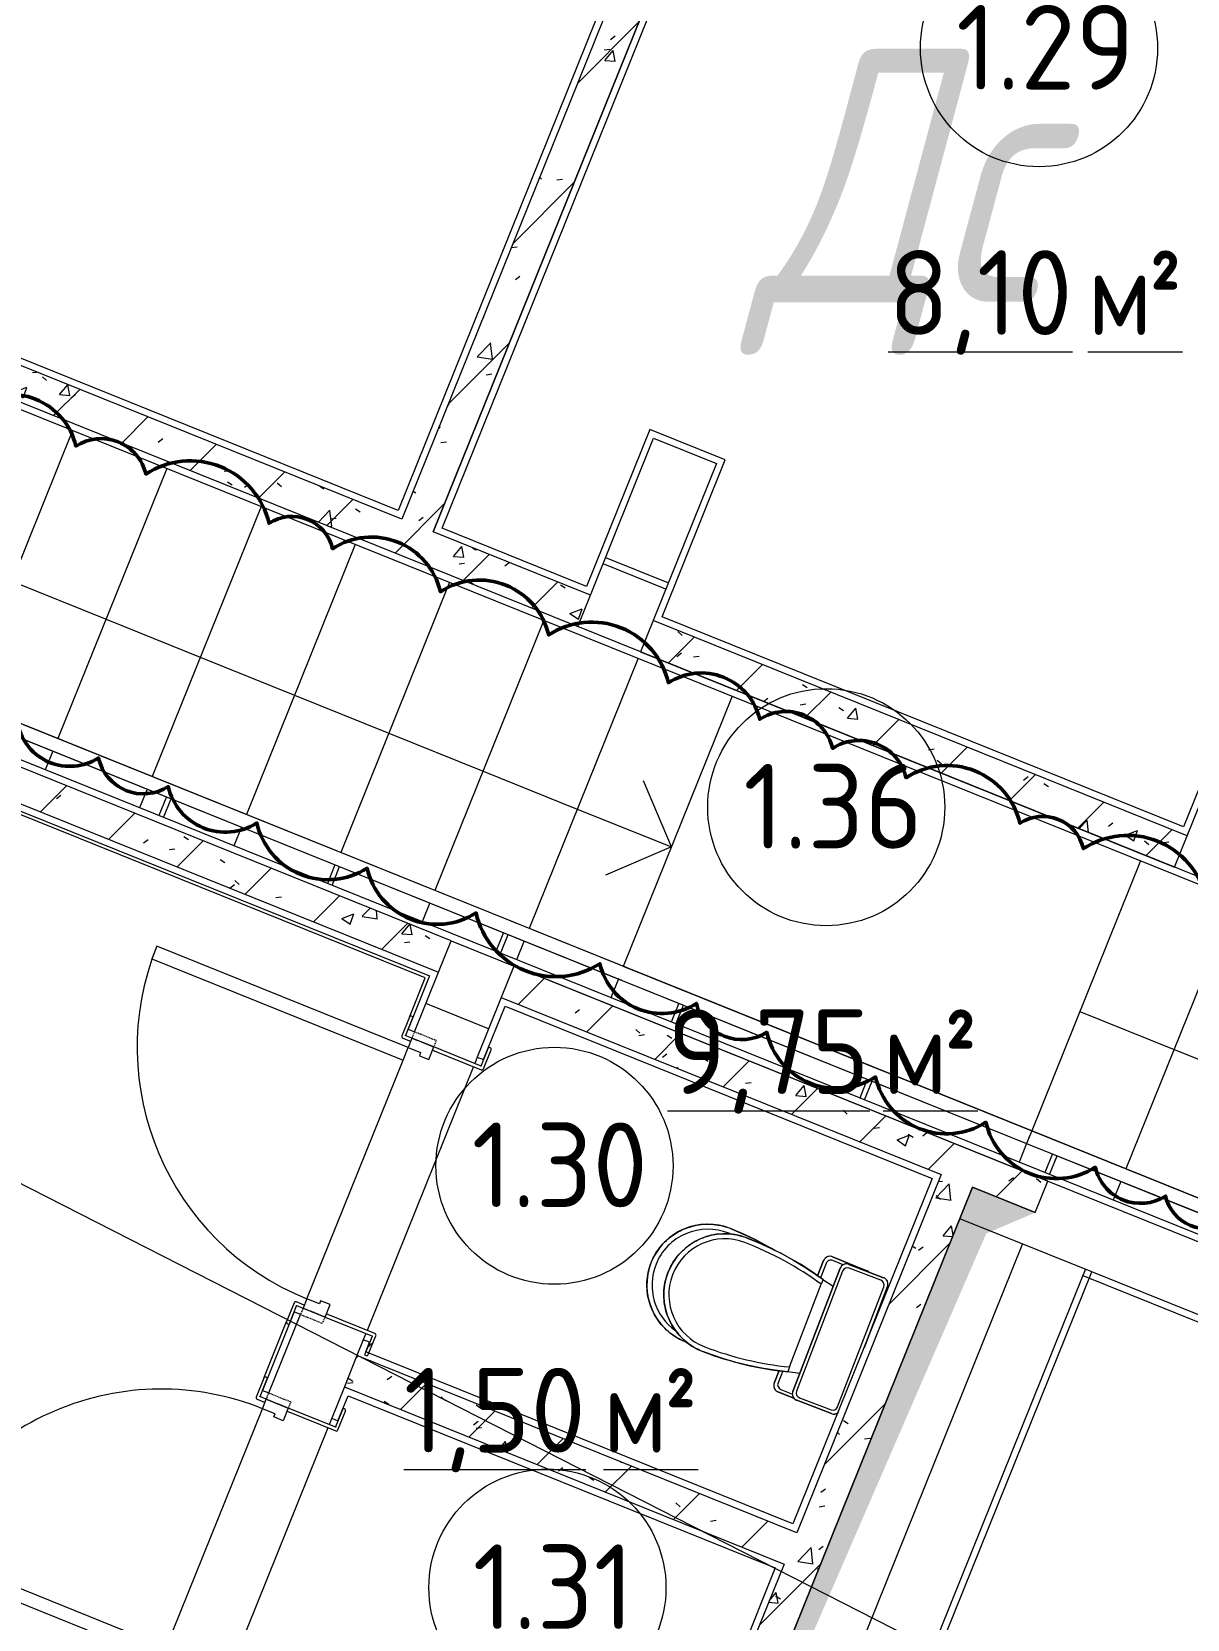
# Model space of a CAD drawing. Header units: millimetres. Extents: x -584918 to 2941280, y 3000189 to 4229862.
# Drawn here: x 208509 to 211921, y 3661075 to 3665763 of the extents above; entities that cross this region are included whole.
import ezdxf

# ---------------------------------------------------------------- set-up
doc = ezdxf.new("R2010")
doc.units = ezdxf.units.MM
doc.linetypes.add('ASVP_Невидимые', pattern=[5, 3, -2])
for name, color, linetype, lineweight in [('Двери', 7, 'Continuous', 0), ('Лестницы', 7, 'Continuous', 0), ('Линии', 7, 'Continuous', 0), ('Марки помещений', 7, 'Continuous', 0), ('Обобщенные модели', 7, 'Continuous', 0), ('Ограждение', 7, 'Continuous', 0), ('Перекрытие', 7, 'Continuous', 0), ('Сантехника', 7, 'Continuous', 0), ('Стены внутренние', 7, 'Continuous', 0), ('Стены несущие', 7, 'Continuous', 0), ('Стены отделка', 7, 'Continuous', 0), ('Стрелки вверх', 7, 'Continuous', 0), ('Узлы', 7, 'Continuous', 0), ('экспертиза ДУ категории', 1, 'Continuous', 0), ('экспертиза ДУ пояснения', 6, 'Continuous', 0), ('экспертиза условные обозначения', 1, 'Continuous', 0)]:
    doc.layers.add(name, color=color, linetype=linetype, lineweight=lineweight)
doc.styles.add('GOST Common_2', font='', dxfattribs={"height": 500})
doc.styles.add('GOST Common_3', font='', dxfattribs={"width": 0.9, "height": 500})
doc.styles.add('mytext', font='isocpeur.ttf', dxfattribs={"width": 0.8, "oblique": 14.999978})
doc.styles.get('GOST Common_2').set_extended_font_data('GOST Common')
doc.styles.get('GOST Common_3').set_extended_font_data('GOST Common')
pattern_1 = [(45, (192051.36, 3643581.32), (-141.4214, 141.4214), [])]
pattern_2 = [(50, (192051.36, 3643581.32), (364.368, -31.8783), [38.1, -419.1]), (355, (192051.36, 3643581.3), (-70.486, 382.1133), [30.48, -335.28]), (100.451, (192081.73, 3643578.66), (293.885, 350.2334), [32.38, -356.18]), (46.184, (192051.36, 3643682.9), (542.1585, -84.086), [57.15, -628.65]), (96.636, (192096.54, 3643675.9), (474.805, 494.855), [48.57, -534.27]), (351.184, (192051.36, 3643682.9), (474.81, 494.85), [45.72, -502.92]), (21, (192102.16, 3643657.52), (303.2285, -204.5305), [38.1, -419.1]), (326, (192102.16, 3643657.5), (123.604, 368.376), [30.48, -335.28]), (71.451, (192127.43, 3643640.47), (426.834, 163.8427), [32.38, -356.18]), (37.5, (192051.36, 3643581.32), (6.17665, 169.11015), [16.764, -314.452, 16.764, -323.596, -336.55]), (37.5, (192051.36, 3643581.32), (6.17665, 169.11015), [-671.576, 16.764, -319.786]), (7.5, (192051.36, 3643581.32), (133.6389, 200.3615), [16.764, -177.292, 16.764, -306.832, -128.27]), (7.5, (192051.36, 3643581.32), (133.6389, 200.3615), [-517.652, 16.764, -111.506]), (327.5, (191938.08, 3643581.32), (271.1818, -11.45836), [16.764, -110.236, 16.764, -379.476, -525.78]), (327.5, (191938.08, 3643581.32), (271.1818, -11.45836), [-523.24, 16.764, -509.016]), (317.5, (191887.28, 3643581.32), (296.2585, 50.8528), [16.764, -148.336, 16.764, -246.38, -373.38]), (317.5, (191887.28, 3643581.32), (296.2585, 50.8528), [-428.244, 16.764, -356.616])]

# ---------------------------------------------------------------- blocks, each defined once
blk = doc.blocks.new('ADSK_Унитаз_ГОСТ30493-96 - С косым выпуском-V143-АР Этаж 01')
at = {"layer": 'Сантехника', "color": 9, "true_color": 0xe1b7aa}
for p, q in [((10, 190), (10, -190)), ((130, 215), (20, 215)), ((20, 215), (130, 215)), ((125, 205), (25, 205)), ((140, -190), (140, 190)), ((150, 195), (150, 190.8)), ((150, -195), (150, 195)), ((150, 195), (150, -195)), ((185, 145), (150, 137.4)), ((185, 130.7), (185, 145.7)), ((185, 130.7), (185, -130.7)), ((0, -1.1), (0, -195)), ((0, -195), (0, -1.1)), ((150, -137.4), (185, -145)), ((185, -145.7), (185, -130.7)), ((20, -215), (130, -215)), ((130, -215), (20, -215)), ((25, -205), (125, -205))]:
    blk.add_line(p, q, dxfattribs=at)
at = {"layer": 'Сантехника', "color": 9, "true_color": 0xe1b7aa, "flags": 128}
for points in [[(185, 145.7), (222.5, 155.2), (260.3, 163.1), (298.4, 169.6), (336.7, 174.5), (375.2, 177.8), (413.8, 179.6), (440, 180)], [(440, 180), (447.2, 179.9), (454.4, 179.4), (461.5, 178.7), (468.7, 177.7), (475.8, 176.4), (482.8, 174.8), (489.7, 173), (496.6, 170.9), (503.4, 168.5), (510.1, 165.8), (516.7, 162.9), (523.1, 159.7), (529.4, 156.2), (535.6, 152.5), (541.6, 148.6), (547.5, 144.4), (553.2, 140), (558.7, 135.3), (564, 130.5), (569.1, 125.4), (574, 120.1), (578.7, 114.7), (583.2, 109), (587.5, 103.2), (591.5, 97.3), (595.2, 91.1), (598.8, 84.8), (602, 78.4), (605, 71.9), (607.8, 65.2), (610.2, 58.5), (612.4, 51.6), (614.4, 44.7), (616, 37.7), (617.4, 30.6), (618.5, 23.5), (619.3, 16.3), (619.8, 9.1), (620, 1.9), (620, 0)], [(620, 0), (619.9, -7.2), (619.4, -14.4), (618.7, -21.5), (617.7, -28.7), (616.4, -35.8), (614.8, -42.8), (613, -49.7), (610.9, -56.6), (608.5, -63.4), (605.8, -70.1), (602.9, -76.7), (599.7, -83.1), (596.2, -89.4), (592.5, -95.6), (588.6, -101.6), (584.4, -107.5), (580, -113.2), (575.3, -118.7), (570.5, -124), (565.4, -129.1), (560.1, -134), (554.7, -138.7), (549, -143.2), (543.2, -147.5), (537.3, -151.5), (531.1, -155.2), (524.8, -158.8), (518.4, -162), (511.9, -165), (505.2, -167.8), (498.5, -170.2), (491.6, -172.4), (484.7, -174.4), (477.7, -176), (470.6, -177.4), (463.5, -178.5), (456.3, -179.3), (449.1, -179.8), (441.9, -180), (440, -180)], [(440, -180), (401.4, -179.2), (362.8, -176.9), (324.4, -173.1), (286.1, -167.7), (248.1, -160.7), (210.4, -152.3), (185, -145.7)]]:
    blk.add_lwpolyline(points, dxfattribs=at)
at = {"layer": 'Сантехника', "color": 9, "true_color": 0xe1b7aa}
for centre, radius, start, end in [((20, 195), 20, 90, 154.0182), ((20, 195), 20, 90, 146.4641), ((20, 195), 20, 140, 146.2281), ((20, 195), 20, 110, 130), ((25, 190), 15, 90, 180), ((20, 195), 20, 90, 100), ((125, 190), 15, 0, 90), ((130, 195), 20, 360, 90), ((130, 195), 20, 80, 90), ((130, 195), 20, 0, 90), ((130, 195), 20, 50, 70), ((130, 195), 20, 20, 40), ((130, 195), 20, 360, 10), ((440, -786), 966, 90, 105.3062), ((440, -786), 966, 90, 105.3062), ((440, -801), 966, 90, 105.3062), ((440, 0), 180, 0, 90), ((440, 0), 180, 360, 90), ((440, 0), 165, 0, 90), ((440, 0), 180, 270, 360), ((440, 0), 165, 270, 0), ((440, 0), 180, 270, 0), ((440, 801), 966, 254.6938, 270), ((440, 786), 966, 254.6938, 270), ((440, 786), 966, 254.6938, 270), ((20, -195), 20, 180, 270), ((20, -195), 20, 180, 190), ((20, -195), 20, 180, 270), ((20, -195), 20, 200, 220), ((20, -195), 20, 230, 250), ((25, -190), 15, 180, 270), ((20, -195), 20, 260, 270), ((125, -190), 15, 270, 0), ((130, -195), 20, 270, 0), ((130, -195), 20, 270, 0), ((130, -195), 20, 270, 280), ((130, -195), 20, 290, 310), ((130, -195), 20, 320, 340), ((130, -195), 20, 350, 0)]:
    blk.add_arc(centre, radius, start, end, dxfattribs=at)
blk = doc.blocks.new('ВК_Домодедово_rvt-1-АР Этаж 01')
at = {"layer": 'Сантехника', "color": 253, "lineweight": 9, "true_color": 0xaaaaaa, "rotation": 158.9999999999988}
blk.add_blockref('ADSK_Унитаз_ГОСТ30493-96 - С косым выпуском-V143-АР Этаж 01', (18915.2, 18294.1), dxfattribs=at)
blk = doc.blocks.new('ADSK_Унитаз_ГОСТ30493-96 - С косым выпуском-214169-АР Этаж 01')
at = {"layer": 'Сантехника'}
for p, q in [((130, 215), (79.3, 215)), ((79.3, 215), (130, 215)), ((125, 205), (88.3, 205)), ((140, 152.5), (140, 190)), ((150, 195), (150, 190.8)), ((150, 155), (150, 195)), ((150, 195), (150, 155)), ((432.6, 179.9), (440, 180)), ((140, -190), (140, -144.4)), ((150, -195), (150, -146.4)), ((150, -146.4), (150, -195)), ((20, -215), (130, -215)), ((130, -215), (20, -215)), ((91.9, -205), (125, -205))]:
    blk.add_line(p, q, dxfattribs=at)
at = {"layer": 'Сантехника', "flags": 128}
for points in [[(440, 180), (447.2, 179.9), (454.4, 179.4), (461.5, 178.7), (468.7, 177.7), (475.8, 176.4), (482.8, 174.8), (489.7, 173), (496.6, 170.9), (503.4, 168.5), (510.1, 165.8), (516.7, 162.9), (523.1, 159.7), (529.4, 156.2), (535.6, 152.5), (541.6, 148.6), (547.5, 144.4), (553.2, 140), (558.7, 135.3), (564, 130.5), (569.1, 125.4), (574, 120.1), (578.7, 114.7), (583.2, 109), (587.5, 103.2), (591.5, 97.3), (595.2, 91.1), (598.8, 84.8), (602, 78.4), (605, 71.9), (607.8, 65.2), (610.2, 58.5), (612.4, 51.6), (614.4, 44.7), (616, 37.7), (617.4, 30.6), (618.5, 23.5), (619.3, 16.3), (619.8, 9.1), (620, 1.9), (620, 0)], [(620, 0), (619.9, -7.2), (619.4, -14.4), (618.7, -21.5), (617.7, -28.7), (616.4, -35.8), (614.8, -42.8), (613, -49.7), (610.9, -56.6), (608.5, -63.4), (605.8, -70.1), (602.9, -76.7), (599.7, -83.1), (596.2, -89.4), (592.5, -95.6), (588.6, -101.6), (584.4, -107.5), (580, -113.2), (575.3, -118.7), (570.5, -124), (565.4, -129.1), (560.1, -134), (554.7, -138.7), (549, -143.2), (543.2, -147.5), (537.3, -151.5), (531.1, -155.2), (524.8, -158.8), (518.4, -162), (511.9, -165), (505.2, -167.8), (498.5, -170.2), (491.6, -172.4), (484.7, -174.4), (477.7, -176), (470.6, -177.4), (463.5, -178.5), (456.3, -179.3), (449.1, -179.8), (441.9, -180), (440, -180)], [(440, -180), (401.4, -179.2), (362.8, -176.9), (324.4, -173.1), (303.5, -170.1)]]:
    blk.add_lwpolyline(points, dxfattribs=at)
at = {"layer": 'Сантехника'}
for centre, radius, start, end in [((125, 190), 15, 0, 90), ((130, 195), 20, 360, 90), ((130, 195), 20, 80, 90), ((130, 195), 20, 0, 90), ((130, 195), 20, 50, 70), ((130, 195), 20, 20, 40), ((130, 195), 20, 360, 10), ((440, -786), 966, 90, 90.4099), ((440, -786), 966, 90, 90.4099), ((440, 0), 180, 0, 90), ((440, 0), 180, 360, 90), ((440, 0), 165, 0, 77.0104), ((440, 0), 180, 270, 360), ((440, 0), 165, 270, 0), ((440, 0), 180, 270, 0), ((440, 786), 966, 262.2857, 270), ((440, 786), 966, 262.2857, 270), ((440, 801), 966, 269.6662, 270), ((20, -195), 20, 249.662, 270), ((20, -195), 20, 258.8708, 270), ((20, -195), 20, 260, 270), ((125, -190), 15, 270, 0), ((130, -195), 20, 270, 0), ((130, -195), 20, 270, 0), ((130, -195), 20, 270, 280), ((130, -195), 20, 290, 310), ((130, -195), 20, 320, 340), ((130, -195), 20, 350, 0)]:
    blk.add_arc(centre, radius, start, end, dxfattribs=at)
blk = doc.blocks.new('Тип перил - Перила_Внутренний_-6278813-АР Этаж 01')
at = {"layer": 'Ограждение'}
for p, q in [((18203.6, 19422.1), (15440.6, 20535.6)), ((15425.6, 20498.5), (18188.6, 19385)), ((18483.3, 19309.4), (18216, 19417.1)), ((18201.1, 19380), (18468.4, 19272.3)), ((18468.4, 19272.3), (19395.9, 18898.5)), ((19410.8, 18935.6), (18483.3, 19309.4)), ((19395.9, 18898.5), (22176.9, 17777.8)), ((22191.9, 17814.9), (19410.8, 18935.6))]:
    blk.add_line(p, q, dxfattribs=at)
at = {"layer": 'Ограждение', "flags": 128}
for points in [[(18216, 19417.1), (18214.9, 19417.6), (18213.8, 19418), (18212.7, 19418.5), (18211.6, 19418.9), (18210.5, 19419.4), (18209.4, 19419.8), (18208.3, 19420.2), (18207.3, 19420.7), (18206.2, 19421.1), (18205.2, 19421.5), (18204.2, 19421.9), (18203.6, 19422.1)], [(18188.6, 19385), (18189.6, 19384.6), (18190.6, 19384.2), (18191.7, 19383.8), (18192.7, 19383.4), (18193.8, 19383), (18194.9, 19382.5), (18196, 19382.1), (18197.1, 19381.6), (18198.2, 19381.2), (18199.3, 19380.7), (18200.4, 19380.3), (18201.1, 19380)], [(19402.6, 18915.1), (19403.4, 18917.1), (19404.1, 18919)]]:
    blk.add_lwpolyline(points, dxfattribs=at)
blk = doc.blocks.new('Тип перил - Перила_Внутренний_-V35-АР Этаж 01')
at = {"layer": 'Ограждение'}
for p, q in [((15432.3, 20538.9), (18195.3, 19425.5)), ((15417.3, 20501.8), (18180.3, 19388.4)), ((18195.3, 19425.5), (18216, 19417.1)), ((18216, 19417.1), (19410.8, 18935.6)), ((18180.3, 19388.4), (18201.1, 19380)), ((18201.1, 19380), (19395.9, 18898.5)), ((19410.8, 18935.6), (19395.9, 18898.5)), ((19395.9, 18898.5), (22168.6, 17781.2)), ((19410.8, 18935.6), (22183.6, 17818.3))]:
    blk.add_line(p, q, dxfattribs=at)
blk = doc.blocks.new('Тип перил - Перила_Внутренний_-6278830-АР Этаж 01')
at = {"layer": 'Ограждение', "flags": 128}
for points in [[(18207.3, 19420.7), (18206.2, 19421.1), (18205.2, 19421.5), (18204.2, 19421.9), (18203.6, 19422.1)], [(18216, 19417.1), (18214.9, 19417.6), (18213.8, 19418), (18212.7, 19418.5), (18211.6, 19418.9)], [(18188.6, 19385), (18189.6, 19384.6), (18190.6, 19384.2), (18191.7, 19383.8), (18192.7, 19383.4)], [(18196, 19382.1), (18197.1, 19381.6), (18198.2, 19381.2), (18199.3, 19380.7), (18200.4, 19380.3), (18201.1, 19380)], [(22176.9, 17777.8), (22177.9, 17777.4), (22179, 17777), (22180, 17776.6), (22181.1, 17776.1)], [(22184.3, 17774.8), (22185.4, 17774.4), (22186.5, 17774), (22187.6, 17773.5), (22188.7, 17773.1), (22189.4, 17772.8)], [(22195.6, 17813.4), (22194.5, 17813.8), (22193.5, 17814.3), (22192.5, 17814.7), (22191.9, 17814.9)], [(22204.3, 17809.9), (22203.2, 17810.3), (22202.1, 17810.8), (22201, 17811.2), (22199.9, 17811.7)]]:
    blk.add_lwpolyline(points, dxfattribs=at)
blk = doc.blocks.new('Тип перил - Перила_Внутренний_-V36-АР Этаж 01')
at = {"layer": 'Ограждение'}
for p, q in [((18203.5, 19422.2), (18216, 19417.1)), ((18188.6, 19385.1), (18201.1, 19380)), ((22176.9, 17777.8), (22189.4, 17772.8)), ((22191.8, 17814.9), (22204.3, 17809.9))]:
    blk.add_line(p, q, dxfattribs=at)
blk = doc.blocks.new('ADSK_Ограждение_Опоры_Г_образная - D15 высота60 консоль80-V38-АР Этаж 01')
at = {"layer": 'Ограждение'}
for p, q in [((-7.5, 80), (-7.5, 20)), ((7.5, 20), (7.5, 80))]:
    blk.add_line(p, q, dxfattribs=at)
blk = doc.blocks.new('ASVP_ДверьДеревянная_1 полотно - Санузел 800х2000h_полотно_ Г Пр _750 в свету_-7748783-АР Этаж 01')
at = {"layer": 'Двери', "lineweight": 18}
for p, q in [((-400, 900), (-360, 900)), ((-400, 100), (-400, 900)), ((-360, 900), (-360, 100)), ((-430, 100), (-400, 100)), ((-430, 30), (-430, 100)), ((-360, 100), (-400, 100)), ((-400, 100), (-400, 60)), ((400, 100), (430, 100)), ((400, 60), (400, 100)), ((430, 100), (430, 30)), ((-400, 60), (-390, 60)), ((-390, 60), (-390, 30)), ((390, 60), (400, 60)), ((390, 30), (390, 60)), ((-390, 30), (-430, 30)), ((430, 30), (390, 30))]:
    blk.add_line(p, q, dxfattribs=at)
at = {"layer": 'Двери', "linetype": 'ASVP_Невидимые', "lineweight": 18}
for p, q in [((-450, 100), (-430, 100)), ((-450, 30), (-450, 100)), ((-430, 100), (-430, 30)), ((430, 100), (450, 100)), ((430, 30), (430, 100)), ((450, 100), (450, 30)), ((-430, 30), (-450, 30)), ((450, 30), (430, 30))]:
    blk.add_line(p, q, dxfattribs=at)
at = {"layer": 'Двери'}
blk.add_arc((-400, 100), 800, 0, 90, dxfattribs=at)
blk = doc.blocks.new('ASVP_НАЛИЧНИК МДФ_Двери - Наличник дверной МДФ-V225-АР Этаж 01')
at = {"layer": 'Обобщенные модели'}
h = blk.add_hatch(dxfattribs=at)
h.set_pattern_fill('FP_44', color=256, style=0, pattern_type=2)
h.set_pattern_definition([(148.819, (-22359.885, 9347.38), (1239.66265, -847.5705), [208.25, -1874.25]), (138.514, (-22382.37, 9068.89), (-541.9913, 230.6314), [465.661, -465.661]), (130.384, (-22575.53, 8991.05), (-697.6711, 616.941), [263.418, -1053.671])])
h.paths.add_polyline_path([(-490, -5), (-488.5, -8.5), (-485, -10), (-425, -10), (-421.5, -8.5), (-420, -5), (-420, 150), (-430, 150), (-431, 0), (-490, 0)])
h.paths.add_polyline_path([(420, -5), (421.5, -8.5), (425, -10), (485, -10), (488.5, -8.5), (490, -4.2), (490, 0), (430, -1), (430, 150), (420, 150), (420, 20)])
for p, q in [((-430, 150), (-430, -1)), ((-420, -5), (-420, 150)), ((420, 150), (420, -5)), ((430, -1), (430, 150)), ((-431, 0), (-490, 0)), ((-490, 0), (-490, -5)), ((490, 0), (431, 0)), ((490, -5), (490, 0)), ((-485, -10), (-425, -10)), ((-431, -1), (-431, 0)), ((-430, -1), (-431, -1)), ((425, -10), (485, -10)), ((431, -1), (430, -1)), ((431, 0), (431, -1))]:
    blk.add_line(p, q, dxfattribs=at)
for centre, start, end in [((-485, -5), 180, 270), ((-425, -5), 270, 360), ((425, -5), 180, 270), ((485, -5), 270, 360)]:
    blk.add_arc(centre, 5, start, end, dxfattribs=at)
blk = doc.blocks.new('ASVP_НАЛИЧНИК МДФ_Двери - Наличник дверной МДФ-V226-АР Этаж 01')
at = {"layer": 'Обобщенные модели'}
for p, q in [((-431, 0), (-490, 0)), ((-490, 0), (-490, -5)), ((-431, -1), (-431, 0)), ((-430, 20), (-430, -1)), ((-420, -5), (-420, 20)), ((420, 20), (420, -5)), ((430, -1), (430, 20)), ((490, 0), (431, 0)), ((431, 0), (431, -1)), ((490, -5), (490, 0)), ((-485, -10), (-425, -10)), ((-430, -1), (-431, -1)), ((425, -10), (485, -10)), ((431, -1), (430, -1))]:
    blk.add_line(p, q, dxfattribs=at)
for centre, start, end in [((-485, -5), 180, 270), ((-425, -5), 270, 360), ((425, -5), 180, 270), ((485, -5), 270, 360)]:
    blk.add_arc(centre, 5, start, end, dxfattribs=at)
blk = doc.blocks.new('ASVP_ДверьДеревянная_1 полотно - Санузел 800х2000h_полотно_ Г Л _750 в свету_-7749693-АР Этаж 01')
at = {"layer": 'Двери', "lineweight": 18}
for p, q in [((400, 900), (360, 900)), ((360, 900), (360, 100)), ((400, 100), (400, 900)), ((-400, 100), (-430, 100)), ((-430, 100), (-430, 30)), ((-400, 60), (-400, 100)), ((360, 100), (400, 100)), ((430, 100), (400, 100)), ((400, 100), (400, 60)), ((430, 30), (430, 100)), ((-390, 60), (-400, 60)), ((-390, 30), (-390, 60)), ((400, 60), (390, 60)), ((390, 60), (390, 30)), ((-430, 30), (-390, 30)), ((390, 30), (430, 30))]:
    blk.add_line(p, q, dxfattribs=at)
at = {"layer": 'Двери', "linetype": 'ASVP_Невидимые', "lineweight": 18}
for p, q in [((-430, 100), (-450, 100)), ((-450, 100), (-450, 30)), ((-430, 30), (-430, 100)), ((450, 100), (430, 100)), ((430, 100), (430, 30)), ((450, 30), (450, 100)), ((-450, 30), (-430, 30)), ((430, 30), (450, 30))]:
    blk.add_line(p, q, dxfattribs=at)
at = {"layer": 'Двери'}
blk.add_arc((400, 100), 800, 90, 180, dxfattribs=at)
blk = doc.blocks.new('ASVP_НАЛИЧНИК МДФ_Двери - Наличник дверной МДФ-V227-АР Этаж 01')
at = {"layer": 'Обобщенные модели'}
h = blk.add_hatch(dxfattribs=at)
h.set_pattern_fill('FP_45', color=256, style=0, pattern_type=2)
h.set_pattern_definition([(148.819, (-23509.885, 9347.38), (1239.66265, -847.5705), [208.25, -1874.25]), (138.514, (-23532.37, 9068.89), (-541.9913, 230.6314), [465.661, -465.661]), (130.384, (-23725.53, 8991.05), (-697.6711, 616.941), [263.418, -1053.671])])
h.paths.add_polyline_path([(-480, -10), (-425, -10), (-421.5, -8.5), (-420, -5), (-420, 150), (-430, 150), (-431, 0), (-480, 0), (-480, -9.2)])
h.paths.add_polyline_path([(420, -5), (421.5, -8.5), (425.2, -10), (485, -10), (488.5, -8.5), (490, -5), (490, 0), (430, -1), (430, 150), (420, 150), (420, 7.9)])
for p, q in [((-430, 150), (-430, -1)), ((-420, -5), (-420, 150)), ((420, 150), (420, -5)), ((430, -1), (430, 150)), ((-431, 0), (-490, 0)), ((-431, -1), (-431, 0)), ((490, 0), (431, 0)), ((431, 0), (431, -1)), ((-490, 0), (-490, -5)), ((-485, -10), (-425, -10)), ((-430, -1), (-431, -1)), ((425, -10), (485, -10)), ((431, -1), (430, -1)), ((490, -5), (490, 0))]:
    blk.add_line(p, q, dxfattribs=at)
for centre, start, end in [((-485, -5), 180, 270), ((-425, -5), 270, 360), ((425, -5), 180, 270), ((485, -5), 270, 360)]:
    blk.add_arc(centre, 5, start, end, dxfattribs=at)
blk = doc.blocks.new('ASVP_НАЛИЧНИК МДФ_Двери - Наличник дверной МДФ-V228-АР Этаж 01')
at = {"layer": 'Обобщенные модели'}
for p, q in [((-431, 0), (-490, 0)), ((-490, 0), (-490, -5)), ((-431, -1), (-431, 0)), ((-430, 20), (-430, -1)), ((-420, -5), (-420, 20)), ((420, 20), (420, -5)), ((430, -1), (430, 20)), ((490, 0), (431, 0)), ((431, 0), (431, -1)), ((490, -5), (490, 0)), ((-485, -10), (-425, -10)), ((-430, -1), (-431, -1)), ((425, -10), (485, -10)), ((431, -1), (430, -1))]:
    blk.add_line(p, q, dxfattribs=at)
for centre, start, end in [((-485, -5), 180, 270), ((-425, -5), 270, 360), ((425, -5), 180, 270), ((485, -5), 270, 360)]:
    blk.add_arc(centre, 5, start, end, dxfattribs=at)
blk = doc.blocks.new('ASVP_Марка_Помещение_ДваЗначения - Номер Площадь-685795-АР Этаж 01')
at = {"layer": 'Марки помещений'}
blk.add_circle((0, 0), 3.5, dxfattribs=at)

msp = doc.modelspace()

# ---------------------------------------------------------------- hatches: boundary and pattern name
at = {"layer": 'Стены внутренние'}
h = msp.add_hatch(dxfattribs=at)
h.set_pattern_fill('FP_1', color=256, style=0, pattern_type=2)
h.set_pattern_definition(pattern_1)
h.paths.add_polyline_path([(209657.825, 3664192.853), (211003.419, 3667531.921), (210910.667, 3667569.299), (209565.073, 3664230.231), (209602.45, 3664215.168)])
h = msp.add_hatch(dxfattribs=at)
h.set_pattern_fill('FP_2', color=256, style=0, pattern_type=2)
h.set_pattern_definition(pattern_2)
h.paths.add_polyline_path([(209657.825, 3664192.853), (211003.419, 3667531.921), (210910.667, 3667569.299), (209565.073, 3664230.231), (209602.45, 3664215.168)])
h = msp.add_hatch(dxfattribs=at)
h.set_pattern_fill('FP_1', color=256, style=0, pattern_type=2)
h.set_pattern_definition(pattern_1)
h.paths.add_polyline_path([(209565.073, 3664230.231), (209602.45, 3664322.983), (206912.646, 3665406.934), (206875.268, 3665314.182), (209427.662, 3664285.605)])
h = msp.add_hatch(dxfattribs=at)
h.set_pattern_fill('FP_2', color=256, style=0, pattern_type=2)
h.set_pattern_definition(pattern_2)
h.paths.add_polyline_path([(209565.073, 3664230.231), (209602.45, 3664322.983), (206912.646, 3665406.934), (206875.268, 3665314.182), (209427.662, 3664285.605)])
h = msp.add_hatch(dxfattribs=at)
h.set_pattern_fill('FP_1', color=256, style=0, pattern_type=2)
h.set_pattern_definition(pattern_1)
h.paths.add_polyline_path([(209710.43, 3662985.694), (209747.808, 3663078.446), (206501.492, 3664386.663), (206464.114, 3664293.911), (209620.724, 3663021.844)])
h = msp.add_hatch(dxfattribs=at)
h.set_pattern_fill('FP_2', color=256, style=0, pattern_type=2)
h.set_pattern_definition(pattern_2)
h.paths.add_polyline_path([(209710.43, 3662985.694), (209747.808, 3663078.446), (206501.492, 3664386.663), (206464.114, 3664293.911), (209620.724, 3663021.844)])
h = msp.add_hatch(dxfattribs=at)
h.set_pattern_fill('FP_1', color=256, style=0, pattern_type=2)
h.set_pattern_definition(pattern_1)
h.paths.add_polyline_path([(210121.584, 3664005.965), (210158.962, 3664098.717), (209695.202, 3664285.605), (209657.825, 3664192.853), (209891.422, 3664098.717)])
h = msp.add_hatch(dxfattribs=at)
h.set_pattern_fill('FP_2', color=256, style=0, pattern_type=2)
h.set_pattern_definition(pattern_2)
h.paths.add_polyline_path([(210121.584, 3664005.965), (210158.962, 3664098.717), (209695.202, 3664285.605), (209657.825, 3664192.853), (209891.422, 3664098.717)])
h = msp.add_hatch(dxfattribs=at)
h.set_pattern_fill('FP_1', color=256, style=0, pattern_type=2)
h.set_pattern_definition(pattern_1)
h.paths.add_polyline_path([(211883.87, 3663295.79), (211921.248, 3663388.542), (210344.465, 3664023.962), (210307.088, 3663931.21), (211653.708, 3663388.542)])
h = msp.add_hatch(dxfattribs=at)
h.set_pattern_fill('FP_2', color=256, style=0, pattern_type=2)
h.set_pattern_definition(pattern_2)
h.paths.add_polyline_path([(211883.87, 3663295.79), (211921.248, 3663388.542), (210344.465, 3664023.962), (210307.088, 3663931.21), (211653.708, 3663388.542)])
h = msp.add_hatch(dxfattribs=at)
h.set_pattern_fill('FP_1', color=256, style=0, pattern_type=2)
h.set_pattern_definition(pattern_1)
h.paths.add_polyline_path([(211472.716, 3662275.519), (211510.094, 3662368.271), (209933.312, 3663003.691), (209895.934, 3662910.939), (211435.338, 3662290.582)])
h = msp.add_hatch(dxfattribs=at)
h.set_pattern_fill('FP_2', color=256, style=0, pattern_type=2)
h.set_pattern_definition(pattern_2)
h.paths.add_polyline_path([(211472.716, 3662275.519), (211510.094, 3662368.271), (209933.312, 3663003.691), (209895.934, 3662910.939), (211435.338, 3662290.582)])
h = msp.add_hatch(dxfattribs=at)
h.set_pattern_fill('FP_1', color=256, style=0, pattern_type=2)
h.set_pattern_definition(pattern_1)
h.paths.add_polyline_path([(209978.995, 3659103.958), (211287.212, 3662350.275), (211194.46, 3662387.652), (209886.243, 3659141.336), (209900.888, 3659135.434)])
h = msp.add_hatch(dxfattribs=at)
h.set_pattern_fill('FP_2', color=256, style=0, pattern_type=2)
h.set_pattern_definition(pattern_2)
h.paths.add_polyline_path([(209978.995, 3659103.958), (211287.212, 3662350.275), (211194.46, 3662387.652), (209886.243, 3659141.336), (209900.888, 3659135.434)])
h = msp.add_hatch(dxfattribs=at)
h.set_pattern_fill('FP_1', color=256, style=0, pattern_type=2)
h.set_pattern_definition(pattern_1)
h.paths.add_polyline_path([(210730.978, 3661237.529), (210768.355, 3661330.281), (209469.829, 3661853.567), (209432.451, 3661760.815), (210713.773, 3661244.462)])
h = msp.add_hatch(dxfattribs=at)
h.set_pattern_fill('FP_2', color=256, style=0, pattern_type=2)
h.set_pattern_definition(pattern_2)
h.paths.add_polyline_path([(210730.978, 3661237.529), (210768.355, 3661330.281), (209469.829, 3661853.567), (209432.451, 3661760.815), (210713.773, 3661244.462)])
at = {"layer": 'Узлы'}
h = msp.add_hatch(color=256, dxfattribs=at)
h.paths.add_polyline_path([(211282.26, 3653330.649), (211392.26, 3653521.175), (211782.26, 3653630.649), (211282.26, 3653630.649), (211282.26, 3653521.175)])
h.paths.add_polyline_path([(211282.26, 3653830.649), (211489.226, 3655799.803), (211782.26, 3655897.536), (211282.26, 3656099.028), (211282.26, 3654741.02)])
h.paths.add_polyline_path([(204982.26, 3657630.649), (205341.722, 3658184.172), (206332.26, 3658093.804), (205000.09, 3658630.649), (204982.26, 3658630.649), (204982.26, 3657632.206)])
h.paths.add_polyline_path([(200932.26, 3658330.649), (201081.39, 3658543.629), (202657.084, 3658630.649), (200932.26, 3658630.649), (200932.26, 3658355.002)])
h.paths.add_polyline_path([(202232.26, 3658730.649), (202398.589, 3659513.167), (202657.084, 3659574.846), (202232.26, 3659746.043), (202232.26, 3658930.649)])
h.paths.add_polyline_path([(200932.26, 3658730.649), (201069.918, 3658927.246), (202032.26, 3659030.649), (200932.26, 3659030.649), (200932.26, 3658927.246)])
h.paths.add_polyline_path([(209978.995, 3659103.958), (211328.072, 3662213.969), (211472.716, 3662275.519), (211287.212, 3662350.275), (209994.058, 3659141.336)])
h.paths.add_polyline_path([(200932.26, 3659230.649), (201232.26, 3659794.867), (202032.26, 3659826.64), (200932.26, 3660269.924), (200932.26, 3659794.867)])
h.paths.add_polyline_path([(212144.129, 3663406.539), (213069.963, 3664332.373), (214523.146, 3664226.77), (212760.86, 3664936.945), (212144.352, 3663407.092)])
h.paths.add_polyline_path([(200837.397, 3664243.382), (201494.403, 3665115.258), (202158.073, 3665112.758), (201323.306, 3665449.157), (200930.841, 3664475.262)])
h.paths.add_polyline_path([(193043.469, 3666306.073), (191466.687, 3666941.493), (191335.866, 3666616.861), (191561.032, 3666746.861), (192983.265, 3666323.974)])
h.paths.add_polyline_path([(200451.992, 3671072.413), (200753.289, 3671573.856), (200893.463, 3671606.082), (200698.684, 3671684.575), (200467.055, 3671109.791)])
h.paths.add_polyline_path([(186652.587, 3672385.475), (187693.963, 3673228.765), (189792.308, 3672953.061), (187288.007, 3673962.257), (186657.833, 3672398.493)])
h.paths.add_polyline_path([(186003.324, 3672647.119), (186736.081, 3673969.046), (187102.503, 3674037.013), (186638.744, 3674223.901), (186033.449, 3672721.874)])
h.paths.add_polyline_path([(197814.654, 3673062.426), (198223.246, 3673864.331), (198373.934, 3673915.189), (198188.43, 3673989.944), (197870.721, 3673201.553)])
h.paths.add_polyline_path([(201743.458, 3677193.346), (199795.668, 3677978.276), (199496.647, 3677236.261), (200013.452, 3677611.741), (201499.811, 3677252.271)])
at = {"layer": 'экспертиза условные обозначения'}
h = msp.add_hatch(dxfattribs=at)
h.set_pattern_fill('GRASS', color=3, scale=24)
h.set_pattern_definition([(90, (151357.9, 3544478.35), (-431.0523, 431.0523), [114.3, -747.8046]), (45, (151357.9, 3544478.35), (-431.0523, 431.0523), [114.3, -495.3]), (135, (151357.9, 3544478.35), (-431.0523, -431.0523), [114.3, -495.3])])
edge = h.paths.add_edge_path()
edge.add_line((191275.023, 3666425.751), (199307.782, 3663189.515))
edge.add_line((199307.782, 3663189.515), (201023.692, 3662498.029))
edge.add_line((201023.692, 3662498.029), (214294.534, 3657150.078))
edge.add_line((214294.534, 3657150.078), (213584.359, 3655387.792))
edge.add_line((213584.359, 3655387.792), (213584.359, 3653330.649))
edge.add_line((213584.359, 3653330.649), (212084.359, 3653330.649))
edge.add_line((212084.359, 3653330.649), (212084.359, 3655992.269))
edge.add_line((212084.359, 3655992.269), (207884.359, 3657684.807))
edge.add_line((207884.359, 3657684.807), (207884.359, 3657630.649))
edge.add_line((207884.359, 3657630.649), (206534.359, 3657630.649))
edge.add_line((206534.359, 3657630.649), (206534.359, 3658228.836))
edge.add_line((206534.359, 3658228.836), (205040.972, 3658830.649))
edge.add_line((205040.972, 3658830.649), (202859.184, 3658830.649))
edge.add_line((202859.184, 3658830.649), (202859.184, 3659708.335))
edge.add_line((202859.184, 3659708.335), (201294.061, 3660338.598))
edge.add_line((201294.061, 3660338.598), (198943.875, 3661282.016))
edge.add_arc((198634.359, 3660226.459), 1100, 73.65753, 174.564886)
edge.add_line((197539.305, 3660330.649), (194784.359, 3660330.649))
edge.add_line((194784.359, 3660330.649), (194784.359, 3662963.911))
edge.add_line((194784.359, 3662963.911), (190564.848, 3664663.465))
edge.add_line((190564.848, 3664663.465), (191275.023, 3666425.751))

# ---------------------------------------------------------------- linework, layer by layer
at = {"layer": 'Лестницы'}
for p, q in [((208630.078, 3664585.457), (208308.631, 3663787.79)), ((208630.078, 3664585.457), (208308.631, 3663787.79)), ((208908.334, 3664473.324), (208586.886, 3663675.657)), ((208908.334, 3664473.324), (208586.886, 3663675.657)), ((209186.59, 3664361.191), (208865.142, 3663563.525)), ((209186.59, 3664361.191), (208865.142, 3663563.525)), ((209464.845, 3664249.058), (209143.398, 3663451.392)), ((209464.845, 3664249.058), (209143.398, 3663451.392)), ((209743.101, 3664136.925), (209421.653, 3663339.259)), ((209743.101, 3664136.925), (209421.653, 3663339.259)), ((210021.357, 3664024.792), (209699.909, 3663227.126)), ((210021.357, 3664024.792), (209699.909, 3663227.126)), ((210299.612, 3663912.659), (209978.165, 3663114.993)), ((210299.612, 3663912.659), (209978.165, 3663114.993)), ((210577.868, 3663800.526), (210256.279, 3663002.509)), ((210577.868, 3663800.526), (210256.279, 3663002.509)), ((208571.935, 3663638.557), (208549.509, 3663582.906)), ((208571.935, 3663638.557), (208549.509, 3663582.906)), ((208850.191, 3663526.424), (208827.764, 3663470.773)), ((208850.191, 3663526.424), (208827.764, 3663470.773)), ((209128.447, 3663414.291), (209106.02, 3663358.64)), ((209128.447, 3663414.291), (209106.02, 3663358.64)), ((211783.642, 3663314.617), (211462.195, 3662516.951)), ((211783.642, 3663314.617), (211462.195, 3662516.951)), ((212061.898, 3663202.484), (211740.451, 3662404.818)), ((212061.898, 3663202.484), (211740.451, 3662404.818)), ((209684.958, 3663190.025), (209662.531, 3663134.374)), ((209684.958, 3663190.025), (209662.531, 3663134.374)), ((209963.214, 3663077.892), (209940.787, 3663022.241)), ((209963.214, 3663077.892), (209940.787, 3663022.241)), ((210241.611, 3662966.111), (210219.043, 3662910.108)), ((210241.611, 3662966.111), (210219.043, 3662910.108)), ((211447.244, 3662479.85), (211424.817, 3662424.199)), ((211447.244, 3662479.85), (211424.817, 3662424.199)), ((211725.5, 3662367.717), (211703.073, 3662312.066)), ((211725.5, 3662367.717), (211703.073, 3662312.066))]:
    msp.add_line(p, q, dxfattribs=at)
at = {"layer": 'Линии'}
for p, q in [((211287.212, 3662350.275), (209978.995, 3659103.958)), ((211472.716, 3662275.519), (211287.212, 3662350.275))]:
    msp.add_line(p, q, dxfattribs=at)
at = {"layer": 'Перекрытие'}
for p, q in [((209321.703, 3662021.075), (209605.773, 3662725.989)), ((209824.916, 3662734.71), (209817.441, 3662716.16)), ((209813.703, 3662706.885), (209499.731, 3661927.769)), ((209495.993, 3661918.494), (209488.518, 3661899.943)), ((208906.811, 3660991.529), (209190.881, 3661696.443)), ((209395.074, 3661668.064), (209387.598, 3661649.513)), ((209383.86, 3661640.238), (209069.888, 3660861.122))]:
    msp.add_line(p, q, dxfattribs=at)
at = {"layer": 'Стены внутренние'}
for p, q in [((210381.843, 3664116.713), (210196.339, 3664191.469)), ((210203.815, 3664210.019), (210389.319, 3664135.264)), ((209671.391, 3662969.082), (208465.617, 3663454.991)), ((209624.669, 3662853.142), (209671.391, 3662969.082)), ((209858.556, 3662818.187), (209673.052, 3662892.942)), ((211639.393, 3662100.537), (211249.835, 3662257.523)), ((210164.499, 3659029.203), (211435.338, 3662182.767)), ((211620.842, 3662108.012), (211613.367, 3662089.462)), ((209194.827, 3661786.495), (209262.106, 3661953.449))]:
    msp.add_line(p, q, dxfattribs=at)
at = {"layer": 'Стены несущие'}
for p, q in [((210910.667, 3667569.299), (209602.45, 3664322.983)), ((209695.202, 3664285.605), (211003.419, 3667531.921)), ((209602.45, 3664322.983), (206912.646, 3665406.934)), ((206875.268, 3665314.182), (210121.584, 3664005.965)), ((209747.808, 3663078.446), (206501.492, 3664386.663)), ((206464.114, 3664293.911), (209710.43, 3662985.694)), ((210158.962, 3664098.717), (209695.202, 3664285.605)), ((210121.584, 3664005.965), (210158.962, 3664098.717)), ((210344.465, 3664023.962), (210307.088, 3663931.21)), ((211921.248, 3663388.542), (210344.465, 3664023.962)), ((210307.088, 3663931.21), (211883.87, 3663295.79)), ((211883.87, 3663295.79), (211921.248, 3663388.542)), ((209710.43, 3662985.694), (209747.808, 3663078.446)), ((209933.312, 3663003.691), (209895.934, 3662910.939)), ((211510.094, 3662368.271), (209933.312, 3663003.691)), ((209895.934, 3662910.939), (211194.46, 3662387.652)), ((209978.995, 3659103.958), (211287.212, 3662350.275)), ((211194.46, 3662387.652), (210768.355, 3661330.281)), ((211287.212, 3662350.275), (211472.716, 3662275.519)), ((211472.716, 3662275.519), (211510.094, 3662368.271)), ((209469.829, 3661853.567), (209432.451, 3661760.815)), ((210768.355, 3661330.281), (209469.829, 3661853.567)), ((209432.451, 3661760.815), (210730.978, 3661237.529)), ((210730.978, 3661237.529), (210327.299, 3660235.808))]:
    msp.add_line(p, q, dxfattribs=at)
at = {"layer": 'Стены отделка'}
for p, q in [((210884.641, 3667558.224), (209591.375, 3664349.009)), ((211003.419, 3667531.921), (209695.202, 3664285.605)), ((209721.228, 3664296.68), (211014.494, 3667505.895)), ((213203.439, 3666623.783), (211910.173, 3663414.568)), ((209591.375, 3664349.009), (206938.671, 3665418.009)), ((206886.343, 3665288.156), (215243.288, 3661920.432)), ((211921.248, 3663388.542), (212650.111, 3665197.204)), ((210334.775, 3664588.502), (210147.887, 3664124.743)), ((210158.962, 3664098.717), (210345.85, 3664562.476)), ((210557.379, 3664498.796), (210334.775, 3664588.502)), ((210345.85, 3664562.476), (210531.354, 3664487.721)), ((210531.354, 3664487.721), (210344.465, 3664023.962)), ((210370.491, 3664035.036), (210557.379, 3664498.796)), ((215951.109, 3660600.171), (206527.518, 3664397.738)), ((209695.202, 3664285.605), (209695.202, 3664285.605)), ((210147.887, 3664124.743), (209721.228, 3664296.68)), ((206475.189, 3664267.885), (209684.404, 3662974.619)), ((214017.163, 3662436.105), (210121.584, 3664005.965)), ((211910.173, 3663414.568), (210370.491, 3664035.036)), ((209747.808, 3663078.446), (215962.184, 3660574.145)), ((209684.404, 3662974.619), (209620.862, 3662816.941)), ((209639.413, 3662809.466), (209710.43, 3662985.694)), ((209895.934, 3662910.939), (209824.916, 3662734.71)), ((209843.467, 3662727.235), (209907.009, 3662884.913)), ((209907.009, 3662884.913), (211168.434, 3662376.577)), ((209620.862, 3662816.941), (209639.413, 3662809.466)), ((209824.916, 3662734.71), (209843.467, 3662727.235)), ((211168.434, 3662376.577), (210757.281, 3661356.307)), ((211613.367, 3662089.462), (210357.478, 3658972.998)), ((210368.553, 3658946.972), (211639.393, 3662100.537)), ((211613.367, 3662089.462), (219515.828, 3658904.888)), ((219541.854, 3658915.963), (211639.393, 3662100.537)), ((209284.464, 3661982.174), (209191.02, 3661750.294)), ((209209.57, 3661742.819), (209303.014, 3661974.699)), ((209303.014, 3661974.699), (209284.464, 3661982.174)), ((209488.518, 3661899.943), (209469.829, 3661853.567)), ((209507.068, 3661892.468), (209488.518, 3661899.943)), ((209495.855, 3661864.642), (209507.068, 3661892.468)), ((209469.829, 3661853.567), (209469.829, 3661853.567)), ((210757.281, 3661356.307), (209495.855, 3661864.642)), ((209191.02, 3661750.294), (209209.57, 3661742.819)), ((209432.451, 3661760.815), (209395.074, 3661668.064)), ((209432.451, 3661760.815), (209432.451, 3661760.815)), ((209413.624, 3661660.588), (209443.526, 3661734.79)), ((209443.526, 3661734.79), (210704.952, 3661226.454)), ((209395.074, 3661668.064), (209413.624, 3661660.588)), ((210704.952, 3661226.454), (210316.225, 3660261.834))]:
    msp.add_line(p, q, dxfattribs=at)
at = {"layer": 'Стрелки вверх'}
for p, q in [((208450.666, 3664140.248), (208728.921, 3664028.115)), ((208728.921, 3664028.115), (209007.177, 3663915.982)), ((209007.177, 3663915.982), (209285.433, 3663803.849)), ((209285.433, 3663803.849), (209563.688, 3663691.716)), ((209563.688, 3663691.716), (209841.944, 3663579.583)), ((209841.944, 3663579.583), (210120.2, 3663467.45)), ((210398.455, 3663355.317), (210315.394, 3663550.512)), ((210120.2, 3663467.45), (210398.455, 3663355.317)), ((210398.455, 3663355.317), (210203.261, 3663272.256)), ((211604.23, 3662869.408), (211882.486, 3662757.275)), ((211882.486, 3662757.275), (212160.741, 3662645.142))]:
    msp.add_line(p, q, dxfattribs=at)
at = {"layer": 'экспертиза ДУ пояснения'}
msp.add_lwpolyline([(267264.374, 3632393.957), (189007.05, 3672285.223)], dxfattribs=at)
at = {"layer": 'экспертиза ДУ пояснения', "lineweight": 50}
for points in [[(211976.515, 3663206.091, 0.52056705), (211614.816, 3663350.593, 0.52056705), (211427.264, 3663425.522, 0.52056705), (211091.242, 3663559.767, 0.52056705), (210873.984, 3663646.564, 0.52056705), (210659.061, 3663732.428, 0.52056705), (210389.384, 3663840.167, 0.52056705), (210035.882, 3663981.395, 0.52056705), (209716.173, 3664109.123, 0.52056705), (209397.932, 3664236.264, 0.52056705), (209210.148, 3664311.285, 0.52056705), (208846.42, 3664456.599, 0.52056705), (208640.016, 3664539.059, 0.52056705), (208338.7, 3664659.439, 0.52056705)], [(208468.487, 3663716.137, 0.52056705), (208706.625, 3663618.346, 0.52056705), (208912.66, 3663533.738, 0.52056705), (209174.084, 3663426.385, 0.52056705), (209499.71, 3663292.667, 0.52056705), (209821.429, 3663160.554, 0.52056705), (210187.047, 3663010.414, 0.52056705), (210472.129, 3662893.346, 0.52056705), (210679.761, 3662808.082, 0.52056705), (211001.085, 3662676.131, 0.52056705), (211327.078, 3662542.262, 0.52056705), (211650.028, 3662409.644, 0.52056705), (211857.35, 3662324.507, 0.52056705), (212043.877, 3662247.91, 0.52056705)]]:
    msp.add_lwpolyline(points, format="xyb", dxfattribs=at)

# ---------------------------------------------------------------- block references
msp.add_blockref('ВК_Домодедово_rvt-1-АР Этаж 01', (192051.361, 3643581.316))
at = {"layer": 'Двери', "rotation": 68.05130091645768}
for name, p in [('ASVP_ДверьДеревянная_1 полотно - Санузел 800х2000h_полотно_ Г Л _750 в свету_-7749693-АР Этаж 01', (209563.965, 3662354.704)), ('ASVP_ДверьДеревянная_1 полотно - Санузел 800х2000h_полотно_ Г Пр _750 в свету_-7748783-АР Этаж 01', (209134.122, 3661288.058))]:
    msp.add_blockref(name, p, dxfattribs=at)
at = {"layer": 'Марки помещений', "xscale": 99.99999999999993, "yscale": 99.99999999999993, "zscale": 99.99999999999993}
for p in [(211483.805, 3665714.329), (210855.351, 3663472.827), (210052.97, 3662413.723), (210032.206, 3661167.886)]:
    msp.add_blockref('ASVP_Марка_Помещение_ДваЗначения - Номер Площадь-685795-АР Этаж 01', p, dxfattribs=at)
at = {"layer": 'Обобщенные модели'}
for name, p, rotation in [('ASVP_НАЛИЧНИК МДФ_Двери - Наличник дверной МДФ-V228-АР Этаж 01', (209452.663, 3662399.558), 248.0513009164575), ('ASVP_НАЛИЧНИК МДФ_Двери - Наличник дверной МДФ-V227-АР Этаж 01', (209675.267, 3662309.851), 68.05130091645768), ('ASVP_НАЛИЧНИК МДФ_Двери - Наличник дверной МДФ-V226-АР Этаж 01', (209022.82, 3661332.911), 248.0513009164575), ('ASVP_НАЛИЧНИК МДФ_Двери - Наличник дверной МДФ-V225-АР Этаж 01', (209245.425, 3661243.205), 68.05130091645768)]:
    msp.add_blockref(name, p, dxfattribs=dict(at, rotation=rotation))
at = {"layer": 'Ограждение'}
for name in ['Тип перил - Перила_Внутренний_-6278813-АР Этаж 01', 'Тип перил - Перила_Внутренний_-V35-АР Этаж 01', 'Тип перил - Перила_Внутренний_-V36-АР Этаж 01', 'Тип перил - Перила_Внутренний_-6278830-АР Этаж 01']:
    msp.add_blockref(name, (192051.361, 3643581.316), dxfattribs=at)
for p, rotation in [((208921.412, 3663519.286), 158.0513009164574), ((209419.171, 3663318.696), 158.0513009164574), ((209916.93, 3663118.107), 158.0513009164574), ((210434.645, 3662909.475), 158.0513009164575), ((210991.157, 3662685.209), 158.051300916457), ((211537.855, 3662464.898), 158.0513009164574)]:
    msp.add_blockref('ADSK_Ограждение_Опоры_Г_образная - D15 высота60 консоль80-V38-АР Этаж 01', p, dxfattribs=dict(at, rotation=rotation))
at = {"layer": 'Сантехника', "rotation": 158.0513009164572}
msp.add_blockref('ADSK_Унитаз_ГОСТ30493-96 - С косым выпуском-214169-АР Этаж 01', (210913.928, 3661896.941), dxfattribs=at)

# ---------------------------------------------------------------- texts
at = {"layer": 'Марки помещений', "char_height": 250, "attachment_point": 1}
for s, insert, width, style in [('1.29', (211238.998, 3665842.054), 606.07575, 'GOST Common_2'), ('\\L8,10 ', (211038.762, 3665117.523), 714.30356, 'GOST Common_2'), ('\\L\\fGOST Common|b0|i0|c238|p34|;\\W.9;\\L²', (211806.715, 3665117.523), 165.94931, 'GOST Common_3'), ('\\L\\fGOST Common|b0|i0|c204|p34|;\\W.9;\\Lм', (211628.121, 3665117.523), 216.45562, 'GOST Common_2'), ('1.36', (210610.544, 3663600.552), 606.07575, 'GOST Common_2'), ('\\L9,75 ', (210386.458, 3662876.022), 772.02506, 'GOST Common_2'), ('\\L\\fGOST Common|b0|i0|c238|p34|;\\W.9;\\L²', (211202.036, 3662876.022), 165.94931, 'GOST Common_3'), ('\\L\\fGOST Common|b0|i0|c204|p34|;\\W.9;\\Lм', (211023.442, 3662876.022), 216.45562, 'GOST Common_2'), ('1.30', (209808.163, 3662541.448), 606.07575, 'GOST Common_2'), ('\\L1,50 ', (209607.927, 3661816.918), 714.30356, 'GOST Common_2'), ('\\L\\fGOST Common|b0|i0|c238|p34|;\\W.9;\\L²', (210375.88, 3661816.918), 165.94931, 'GOST Common_3'), ('\\L\\fGOST Common|b0|i0|c204|p34|;\\W.9;\\Lм', (210197.286, 3661816.918), 216.45562, 'GOST Common_2'), ('1.31', (209811.249, 3661295.611), 548.35425, 'GOST Common_2')]:
    msp.add_mtext(s, dxfattribs=dict(at, insert=insert, width=width, style=style))
at = {"layer": 'экспертиза ДУ категории', "lineweight": 50, "insert": (210635.57, 3665713.457), "char_height": 750, "attachment_point": 1, "style": 'mytext'}
msp.add_mtext_dynamic_manual_height_columns('Дс', width=2459.42723, gutter_width=17359.771, heights=[0], dxfattribs=at)

doc.saveas('drawing.dxf')
